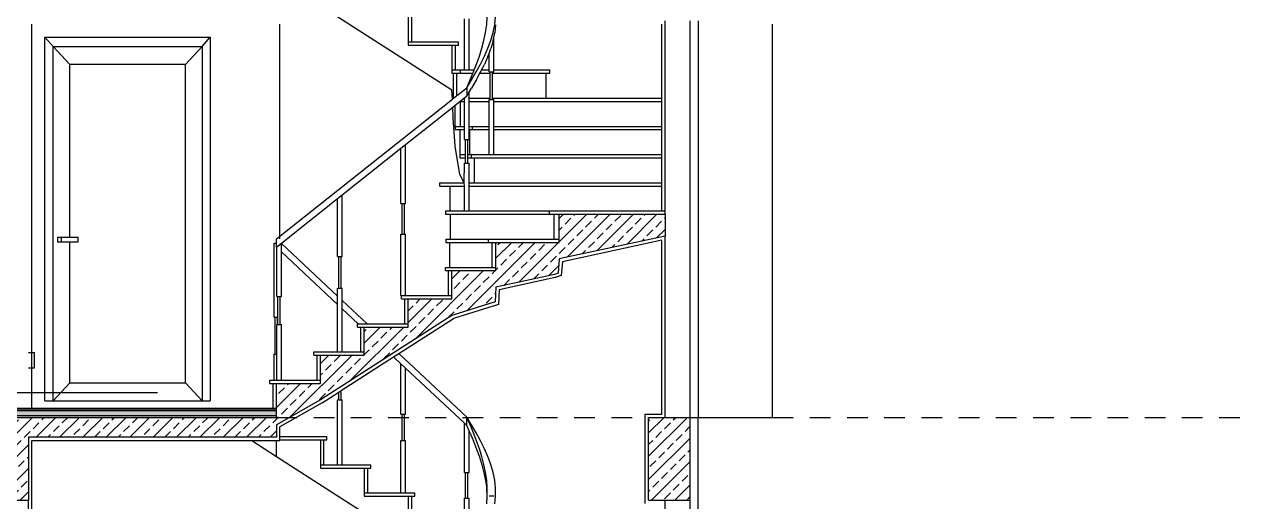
# Model space of a CAD drawing. Header units: metres. Extents: x -220 to 294, y -29 to 18.
# Drawn here: x 30.19 to 37.55, y -2.51 to 0.38 of the extents above; entities that cross this region are included whole.
import ezdxf

# ---------------------------------------------------------------- set-up
doc = ezdxf.new("R2010")
doc.units = ezdxf.units.M
doc.header["$MEASUREMENT"] = 0
doc.linetypes.add('DASHED4', pattern=[0.1875, 0.125, -0.0625])
for name, color, linetype in [('Cizgi', 7, 'Continuous'), ('Standart', 7, 'Continuous'), ('Tarama', 7, 'Continuous')]:
    doc.layers.add(name, color=color, linetype=linetype)

msp = doc.modelspace()

# ---------------------------------------------------------------- hatches: boundary and pattern name
at = {"layer": 'Tarama', "linetype": 'Continuous', "lineweight": -3}
h = msp.add_hatch(dxfattribs=at)
h.set_pattern_fill('ANSI33', color=58, scale=0.4, style=0)
h.paths.add_polyline_path([(34.0686, -0.9027), (33.4281, -1.0415), (33.4218, -1.1275), (33.3989, -1.1351), (33.0452, -1.2121), (33.0415, -1.3012), (32.7797, -1.3826), (31.9839, -1.8944), (31.7186, -2.045), (31.7186, -1.7944), (31.9839, -1.7944), (31.9839, -1.6238), (32.2492, -1.6238), (32.2492, -1.4532), (32.5144, -1.4532), (32.5144, -1.2826), (32.7797, -1.2826), (32.7797, -1.1121), (33.0452, -1.1121), (33.0452, -0.9415), (33.4281, -0.9415), (33.4281, -0.7709), (34.0686, -0.7709)])
h = msp.add_hatch(dxfattribs=at)
h.set_pattern_fill('NET', color=163, style=0)
h.paths.add_polyline_path([(31.7186, -1.95), (25.6686, -1.95), (25.6686, -1.945), (31.7186, -1.945)])
h = msp.add_hatch(dxfattribs=at)
h.set_pattern_fill('DOTS', color=58, scale=0.8, style=0)
h.paths.add_polyline_path([(31.7186, -1.96), (25.6686, -1.96), (25.6686, -1.95), (31.7186, -1.95)])
h = msp.add_hatch(dxfattribs=at)
h.set_pattern_fill('SACNCR', color=58, scale=0.5, style=0)
h.paths.add_polyline_path([(31.7186, -1.99), (25.6686, -1.99), (25.6686, -1.96), (31.7186, -1.96)])
h = msp.add_hatch(dxfattribs=at)
h.set_pattern_fill('DOTS', color=58, scale=0.8, style=0)
h.paths.add_polyline_path([(31.7186, -2), (25.6686, -2), (25.6686, -1.99), (31.7186, -1.99)])
h = msp.add_hatch(dxfattribs=at)
h.set_pattern_fill('ANSI33', color=58, scale=0.4, style=0)
h.paths.add_polyline_path([(30.2186, -2.5), (29.9686, -2.5), (29.9686, -2), (30.2186, -2)])
h = msp.add_hatch(dxfattribs=at)
h.set_pattern_fill('ANSI33', color=58, scale=0.4, style=0)
h.paths.add_polyline_path([(31.7186, -2.12), (30.2186, -2.12), (30.2186, -2), (31.7186, -2)])
h = msp.add_hatch(dxfattribs=at)
h.set_pattern_fill('ANSI33', color=58, scale=0.4, style=0)
h.paths.add_polyline_path([(34.2186, -2.5), (33.9686, -2.5), (33.9686, -2), (34.2186, -2)])

# ---------------------------------------------------------------- linework, layer by layer
at = {"layer": 'Cizgi', "color": 98, "linetype": 'Continuous', "lineweight": -3}
for points in [[(31.7186, 0.6644), (32.7797, -0.0179)], [(32.5144, 0.4232), (32.5144, 0.2726)], [(32.5344, 0.4232), (32.5344, 0.2726)], [(32.8545, 0.1021), (32.8545, 0.4119)], [(32.8828, 0.1021), (32.8828, 0.4119)], [(32.9831, 0.3289), (32.9898, 0.3766)], [(32.9898, 0.3766), (32.9932, 0.4244)], [(33.0289, 0.3289), (33.0383, 0.3766)], [(33.0383, 0.3766), (33.043, 0.4244)], [(33.043, 0.3744), (33.0383, 0.3266)], [(30.3186, 0.3), (31.3186, 0.3)], [(30.3686, 0.245), (30.3186, 0.3)], [(30.3186, -1.9), (30.3186, 0.3)], [(31.2686, 0.245), (31.3186, 0.3)], [(31.3186, 0.3), (31.3186, -1.9)], [(32.9733, 0.2812), (32.9831, 0.3289)], [(33.0151, 0.2812), (33.0289, 0.3289)], [(33.0289, 0.2789), (33.0328, 0.2987)], [(33.0328, 0.2987), (33.0383, 0.3266)], [(33.0328, 0.1021), (33.0328, 0.2987)], [(30.3686, 0.245), (31.2686, 0.245)], [(30.3686, -1.9), (30.3686, 0.245)], [(30.4686, 0.135), (30.3686, 0.245)], [(31.1686, 0.135), (31.2686, 0.245)], [(31.2686, 0.245), (31.2686, -1.9)], [(32.5144, 0.2726), (32.5144, 0.2526)], [(32.5144, 0.2726), (32.5344, 0.2726)], [(32.5144, 0.2526), (32.7797, 0.2526)], [(32.5344, 0.2726), (32.8197, 0.2726)], [(32.7797, 0.2526), (32.7797, 0.1021)], [(32.7797, 0.2526), (32.7997, 0.2526)], [(32.7997, 0.2526), (32.7997, 0.1021)], [(32.7997, 0.2526), (32.8197, 0.2526)], [(32.8197, 0.2526), (32.8197, 0.2726)], [(32.9454, 0.1857), (32.9606, 0.2334)], [(32.9606, 0.2334), (32.9733, 0.2812)], [(32.9761, 0.1857), (32.9974, 0.2334)], [(32.9974, 0.2334), (33.0151, 0.2812)], [(33.0045, 0.2025), (33.0151, 0.2312)], [(33.0289, 0.2789), (33.0151, 0.2312)], [(32.9281, 0.138), (32.9454, 0.1857)], [(32.9519, 0.138), (32.9761, 0.1857)], [(32.9974, 0.1834), (32.9761, 0.1357)], [(32.9974, 0.1834), (33.0045, 0.2025)], [(33.0045, 0.1021), (33.0045, 0.2025)], [(31.1686, 0.135), (30.4686, 0.135)], [(30.4686, -0.91), (30.4686, 0.135)], [(31.1686, -1.79), (31.1686, 0.135)], [(32.7797, 0.1021), (32.7797, 0.0821)], [(32.7797, 0.1021), (32.7997, 0.1021)], [(32.7797, 0.0821), (32.7868, 0.0821)], [(32.7868, 0.0821), (32.7868, -0.0685)], [(32.7868, 0.0821), (32.8087, 0.0821)], [(32.7997, 0.1021), (32.8306, 0.1021)], [(32.8087, -0.0529), (32.8087, 0.0821)], [(32.8087, 0.0821), (32.8306, 0.0821)], [(32.8306, 0.0821), (32.8306, 0.1021)], [(32.8306, 0.1021), (32.8545, 0.1021)], [(32.8306, 0.0821), (32.9058, 0.0821)], [(32.8545, 0.1021), (32.8828, 0.1021)], [(32.8828, 0.1021), (32.9139, 0.1021)], [(32.8892, 0.0425), (32.9058, 0.0821)], [(32.8974, 0.0425), (32.9255, 0.0902)], [(32.9058, 0.0821), (32.9092, 0.0902)], [(32.9092, 0.0902), (32.9139, 0.1021)], [(32.9139, 0.1021), (32.9281, 0.138)], [(32.9255, 0.0902), (32.9519, 0.138)], [(32.9255, 0.0402), (32.9487, 0.0821)], [(32.9487, 0.0821), (32.9519, 0.088)], [(32.9487, 0.0821), (33.0116, 0.0821)], [(32.9519, 0.088), (32.9591, 0.1021)], [(32.9591, 0.1021), (32.9761, 0.1357)], [(32.9591, 0.1021), (33.0045, 0.1021)], [(33.0045, 0.0901), (33.0045, 0.1021)], [(33.0045, 0.0901), (33.0116, 0.0901)], [(33.0116, 0.0821), (33.0116, 0.0901)], [(33.0116, 0.0901), (33.0257, 0.0901)], [(33.0116, -0.0685), (33.0116, 0.0821)], [(33.0257, 0.0821), (33.0257, 0.0901)], [(33.0257, 0.0901), (33.0328, 0.0901)], [(33.0257, 0.0821), (33.3498, 0.0821)], [(33.0257, -0.0685), (33.0257, 0.0821)], [(33.0328, 0.1021), (33.3718, 0.1021)], [(33.0328, 0.0901), (33.0328, 0.1021)], [(33.3498, -0.0685), (33.3498, 0.0821)], [(33.3498, 0.0821), (33.3718, 0.0821)], [(33.3718, 0.0821), (33.3718, 0.1021)], [(32.8686, -0.0052), (32.8892, 0.0425)], [(32.8686, -0.0052), (32.8974, 0.0425)], [(32.9255, 0.0402), (32.8974, -0.0075)], [(32.782, -0.0741), (32.7797, -0.0179)], [(32.782, -0.0741), (32.7868, -0.0704)], [(32.7868, -0.0704), (32.7868, -0.0685)], [(32.7868, -0.0685), (32.7891, -0.0685)], [(32.7868, -0.0704), (32.7891, -0.0685)], [(32.7891, -0.0685), (32.8087, -0.0529)], [(32.8087, -0.0529), (32.8686, -0.0052)], [(32.8268, -0.0885), (32.8519, -0.0685)], [(32.8519, -0.0685), (32.8545, -0.0665)], [(32.8519, -0.0685), (32.8545, -0.0685)], [(32.8545, -0.0665), (32.8686, -0.0552)], [(32.8545, -0.0685), (32.8545, -0.0665)], [(32.8545, -0.0885), (32.8545, -0.0685)], [(32.8686, -0.0052), (32.8686, -0.0552)], [(32.8686, -0.0552), (32.8828, -0.0318)], [(32.8828, -0.0318), (32.8974, -0.0075)], [(32.8828, -0.0685), (32.8828, -0.0318)], [(32.8828, -0.0685), (33.0116, -0.0685)], [(32.8828, -0.0885), (32.8828, -0.0685)], [(33.0116, -0.0765), (33.0116, -0.0685)], [(33.0257, -0.0685), (33.3498, -0.0685)], [(33.0257, -0.0765), (33.0257, -0.0685)], [(33.3498, -0.0685), (34.0486, -0.0685)], [(31.7186, -0.92), (32.782, -0.0741)], [(32.4995, -0.3489), (32.784, -0.1225)], [(32.784, -0.1225), (32.7992, -0.1105)], [(32.7868, -0.1885), (32.784, -0.1225)], [(32.7992, -0.1105), (32.8268, -0.0885)], [(32.7992, -0.2391), (32.7992, -0.1105)], [(32.8268, -0.0885), (32.8289, -0.0885)], [(32.8289, -0.0885), (32.8289, -0.2391)], [(32.8289, -0.0885), (32.8545, -0.0885)], [(32.8545, -0.2391), (32.8545, -0.0885)], [(32.8828, -0.0885), (33.0045, -0.0885)], [(32.8828, -0.2391), (32.8828, -0.0885)], [(33.0045, -0.0765), (33.0116, -0.0765)], [(33.0045, -0.0885), (33.0045, -0.0765)], [(33.0045, -0.2391), (33.0045, -0.0885)], [(33.0116, -0.0765), (33.0257, -0.0765)], [(33.0257, -0.0765), (33.0328, -0.0765)], [(33.0328, -0.0885), (33.0328, -0.0765)], [(33.0328, -0.0885), (34.0486, -0.0885)], [(33.0328, -0.2391), (33.0328, -0.0885)], [(32.7992, -0.3591), (32.7868, -0.1885)], [(32.7992, -0.2391), (32.7992, -0.2591)], [(32.7992, -0.2391), (32.8289, -0.2391)], [(32.7992, -0.2591), (32.8272, -0.2591)], [(32.8272, -0.2591), (32.8272, -0.4097)], [(32.8272, -0.2591), (32.8545, -0.2591)], [(32.8289, -0.2391), (32.8545, -0.2391)], [(32.8545, -0.2591), (32.8545, -0.2391)], [(32.8545, -0.3185), (32.8545, -0.2591)], [(32.8828, -0.2391), (32.9045, -0.2391)], [(32.8828, -0.2591), (32.8828, -0.2391)], [(32.8828, -0.2591), (32.8872, -0.2591)], [(32.8828, -0.3185), (32.8828, -0.2591)], [(32.8872, -0.4097), (32.8872, -0.2591)], [(32.8872, -0.2591), (32.9045, -0.2591)], [(32.9045, -0.2591), (32.9045, -0.2391)], [(32.9045, -0.2391), (33.0045, -0.2391)], [(32.9045, -0.2591), (33.0045, -0.2591)], [(33.0045, -0.2591), (33.0045, -0.2391)], [(33.0045, -0.4097), (33.0045, -0.2591)], [(33.0328, -0.2391), (34.0486, -0.2391)], [(33.0328, -0.2591), (33.0328, -0.2391)], [(33.0328, -0.2591), (34.0486, -0.2591)], [(33.0328, -0.4097), (33.0328, -0.2591)], [(32.4712, -0.3714), (32.4995, -0.3489)], [(32.4995, -0.7062), (32.4995, -0.3489)], [(32.8272, -0.5297), (32.7992, -0.3591)], [(32.8545, -0.3185), (32.8616, -0.3185)], [(32.8616, -0.4097), (32.8616, -0.3185)], [(32.8616, -0.3185), (32.8757, -0.3185)], [(32.8757, -0.4097), (32.8757, -0.3185)], [(32.8757, -0.3185), (32.8828, -0.3185)], [(32.1161, -0.6538), (32.4712, -0.3714)], [(32.4712, -0.7062), (32.4712, -0.3714)], [(32.8272, -0.4097), (32.8272, -0.4297)], [(32.8272, -0.4097), (32.8616, -0.4097)], [(32.8272, -0.4297), (32.8616, -0.4297)], [(32.8616, -0.4297), (32.8616, -0.4097)], [(32.8616, -0.4626), (32.8616, -0.4297)], [(32.8757, -0.4097), (32.8872, -0.4097)], [(32.8757, -0.4297), (32.8757, -0.4097)], [(32.8757, -0.4297), (32.8986, -0.4297)], [(32.8757, -0.4626), (32.8757, -0.4297)], [(32.8872, -0.4097), (32.8986, -0.4097)], [(32.8986, -0.4297), (32.8986, -0.4097)], [(32.8986, -0.4097), (33.0045, -0.4097)], [(32.8986, -0.4297), (32.9145, -0.4297)], [(32.9145, -0.4297), (32.9145, -0.5803)], [(32.9145, -0.4297), (34.0486, -0.4297)], [(33.0045, -0.4097), (33.0328, -0.4097)], [(33.0328, -0.4097), (34.0486, -0.4097)], [(32.8543, -0.5803), (32.8545, -0.4626)], [(32.8545, -0.4626), (32.8616, -0.4626)], [(32.8616, -0.4626), (32.8757, -0.4626)], [(32.8757, -0.4626), (32.8828, -0.4626)], [(32.8828, -0.5803), (32.8828, -0.4626)], [(32.7072, -0.6003), (32.7072, -0.5803)], [(32.7072, -0.5803), (32.8543, -0.5803)], [(32.8543, -0.5803), (32.8272, -0.5297)], [(32.8545, -0.6003), (32.8543, -0.5803)], [(32.8828, -0.5803), (32.9145, -0.5803)], [(32.8828, -0.6003), (32.8828, -0.5803)], [(32.9145, -0.5803), (34.0486, -0.5803)], [(32.0878, -0.6763), (32.1161, -0.6538)], [(32.1161, -1.0256), (32.1161, -0.6538)], [(32.7072, -0.6003), (32.7672, -0.6003)], [(32.7672, -0.6003), (32.7672, -0.7509)], [(32.7672, -0.6003), (32.8545, -0.6003)], [(32.8545, -0.7509), (32.8545, -0.6003)], [(32.8828, -0.6003), (34.0486, -0.6003)], [(32.8828, -0.7509), (32.8828, -0.6003)], [(31.7484, -0.9463), (32.0878, -0.6763)], [(32.0878, -1.0256), (32.0878, -0.6763)], [(32.4712, -0.7062), (32.4782, -0.7062)], [(32.4782, -0.8917), (32.4782, -0.7062)], [(32.4782, -0.7062), (32.4924, -0.7062)], [(32.4924, -0.8917), (32.4924, -0.7062)], [(32.4924, -0.7062), (32.4995, -0.7062)], [(32.7398, -0.7509), (32.7398, -0.7709)], [(32.7398, -0.7509), (32.7672, -0.7509)], [(32.7398, -0.7709), (32.7695, -0.7709)], [(32.7672, -0.7509), (32.8545, -0.7509)], [(32.7695, -0.7709), (32.7695, -0.9215)], [(32.7695, -0.7709), (33.3687, -0.7709)], [(32.8545, -0.7509), (32.8828, -0.7509)], [(32.8828, -0.7509), (33.3687, -0.7509)], [(30.3936, -0.91), (30.4186, -0.91)], [(30.3936, -0.91), (30.3936, -0.9375)], [(30.3936, -0.9375), (30.4186, -0.9375)], [(30.4186, -0.9375), (30.4186, -0.91)], [(30.4186, -0.91), (30.4686, -0.91)], [(30.4186, -0.9375), (30.4686, -0.9375)], [(30.4686, -0.91), (30.5186, -0.91)], [(30.4686, -1.79), (30.4686, -0.9375)], [(30.4686, -0.9375), (30.5186, -0.9375)], [(30.5186, -0.9375), (30.5186, -0.91)], [(31.7045, -1.393), (31.7045, -0.945)], [(31.7045, -0.945), (31.7186, -0.945)], [(31.7186, -0.945), (31.7186, -0.92)], [(31.7186, -0.97), (31.7186, -0.945)], [(31.7202, -0.9688), (31.7484, -0.9463)], [(31.7484, -0.9479), (31.7484, -0.9463)], [(31.7484, -0.9479), (32.0878, -1.2662)], [(31.7484, -0.9979), (31.7484, -0.9479)], [(32.4712, -1.2626), (32.4712, -0.8917)], [(32.4712, -0.8917), (32.4782, -0.8917)], [(32.4782, -0.8917), (32.4924, -0.8917)], [(32.4924, -0.8917), (32.4995, -0.8917)], [(32.4995, -1.2626), (32.4995, -0.8917)], [(32.7429, -0.9215), (32.7429, -0.9415)], [(32.7429, -0.9215), (32.7695, -0.9215)], [(32.7429, -0.9415), (32.7648, -0.9415)], [(32.7648, -0.9415), (32.7648, -1.0921)], [(32.7648, -0.9415), (33.0013, -0.9415)], [(32.7695, -0.9215), (33.0013, -0.9215)], [(31.7186, -0.97), (31.7202, -0.9688)], [(31.7186, -0.97), (31.7202, -0.9714)], [(31.7202, -0.9714), (31.7202, -0.9688)], [(31.7202, -1.2693), (31.7202, -0.9714)], [(31.7484, -1.2693), (31.7484, -0.9979)], [(31.7484, -0.9979), (32.0878, -1.3162)], [(32.0878, -1.0256), (32.0949, -1.0256)], [(32.0949, -1.2183), (32.0949, -1.0256)], [(32.0949, -1.0256), (32.109, -1.0256)], [(32.109, -1.2183), (32.109, -1.0256)], [(32.109, -1.0256), (32.1161, -1.0256)], [(32.0878, -1.2183), (32.0949, -1.2183)], [(32.0878, -1.2662), (32.0878, -1.2183)], [(32.0949, -1.2183), (32.109, -1.2183)], [(32.109, -1.2183), (32.1161, -1.2183)], [(32.1161, -1.2927), (32.1161, -1.2183)], [(31.7202, -1.2693), (31.7272, -1.2693)], [(31.7272, -1.393), (31.7272, -1.2693)], [(31.7272, -1.2693), (31.7414, -1.2693)], [(31.7414, -1.4377), (31.7414, -1.2693)], [(31.7414, -1.2693), (31.7484, -1.2693)], [(32.0878, -1.3162), (32.0878, -1.2662)], [(32.0878, -1.6038), (32.0878, -1.3162)], [(32.1161, -1.2927), (32.266, -1.4332)], [(32.1161, -1.3427), (32.1161, -1.2927)], [(32.4712, -1.2626), (32.4744, -1.2626)], [(31.7045, -1.393), (31.7116, -1.393)], [(31.7116, -1.617), (31.7116, -1.393)], [(31.7116, -1.393), (31.7257, -1.393)], [(31.7257, -1.4377), (31.7257, -1.393)], [(31.7257, -1.393), (31.7272, -1.393)], [(31.7272, -1.4377), (31.7272, -1.393)], [(32.1161, -1.6038), (32.1161, -1.3427)], [(32.1161, -1.3427), (32.2127, -1.4332)], [(31.7202, -1.4377), (31.7257, -1.4377)], [(31.7202, -1.617), (31.7202, -1.4377)], [(31.7257, -1.4377), (31.7272, -1.4377)], [(31.7272, -1.4377), (31.7414, -1.4377)], [(31.7414, -1.4377), (31.7484, -1.4377)], [(31.7484, -1.7744), (31.7484, -1.4377)], [(30.2186, -1.6071), (30.2561, -1.6071)], [(30.2561, -1.7), (30.2561, -1.6071)], [(31.7045, -1.7744), (31.7045, -1.617)], [(31.7045, -1.617), (31.7116, -1.617)], [(31.7116, -1.617), (31.7202, -1.617)], [(31.7202, -1.7744), (31.7202, -1.617)], [(32.4581, -1.6133), (32.8686, -1.9983)], [(32.4264, -1.6336), (32.4712, -1.6756)], [(32.4712, -1.981), (32.4712, -1.6756)], [(32.4712, -1.6756), (32.4995, -1.7021)], [(30.2186, -1.7), (30.2561, -1.7)], [(32.4995, -1.981), (32.4995, -1.7021)], [(32.4995, -1.7021), (32.8545, -2.035)], [(30.3686, -1.9), (30.4686, -1.79)], [(30.4686, -1.79), (31.1686, -1.79)], [(31.1686, -1.79), (31.2686, -1.9)], [(32.109, -1.8935), (32.109, -1.8377)], [(30.3186, -1.9), (30.3686, -1.9)], [(30.3686, -1.9), (31.2686, -1.9)], [(31.2686, -1.9), (31.3186, -1.9)], [(32.0878, -2.2862), (32.0878, -1.8935)], [(32.0878, -1.8935), (32.0949, -1.8935)], [(32.0949, -1.8935), (32.0949, -1.8468)], [(32.0949, -1.8935), (32.109, -1.8935)], [(32.109, -1.8935), (32.1161, -1.8935)], [(32.1161, -2.2862), (32.1161, -1.8935)], [(32.4712, -1.981), (32.4782, -1.981)], [(32.4782, -2.1396), (32.4782, -1.981)], [(32.4782, -1.981), (32.4924, -1.981)], [(32.4924, -2.1396), (32.4924, -1.981)], [(32.4924, -1.981), (32.4995, -1.981)], [(32.8545, -2.3331), (32.8545, -2.035)], [(32.8545, -2.035), (32.8686, -2.0483)], [(32.8828, -2.0217), (32.8686, -1.9983)], [(32.8686, -2.0483), (32.8686, -1.9983)], [(32.8794, -2.0233), (32.8686, -1.9983)], [(32.8828, -2.0811), (32.8686, -2.0483)], [(32.8794, -2.0233), (32.8828, -2.0233)], [(32.8828, -2.0311), (32.8794, -2.0233)], [(32.8828, -2.0233), (32.8828, -2.0217)], [(32.8828, -2.0311), (32.8828, -2.0233)], [(32.8974, -2.046), (32.8828, -2.0233)], [(32.8892, -2.046), (32.8828, -2.0311)], [(32.9092, -2.0937), (32.8892, -2.046)], [(32.9255, -2.0937), (32.8974, -2.046)], [(31.7386, -2.1156), (32.0239, -2.1156)], [(32.0239, -2.1356), (32.0239, -2.1156)], [(32.8828, -2.3331), (32.8828, -2.0811)], [(32.8892, -2.096), (32.8828, -2.0811)], [(32.8892, -2.096), (32.9092, -2.1437)], [(32.9281, -2.1415), (32.9092, -2.0937)], [(32.9519, -2.1415), (32.9255, -2.0937)], [(31.57, -2.14), (31.7186, -2.2356)], [(31.7186, -2.2356), (31.7186, -2.14)], [(31.7386, -2.1356), (31.9839, -2.1356)], [(31.9839, -2.1356), (31.9839, -2.2862)], [(31.9839, -2.1356), (32.0039, -2.1356)], [(32.0039, -2.1356), (32.0039, -2.2862)], [(32.0039, -2.1356), (32.0239, -2.1356)], [(32.4712, -2.4568), (32.4712, -2.1396)], [(32.4712, -2.1396), (32.4782, -2.1396)], [(32.4782, -2.1396), (32.4924, -2.1396)], [(32.4924, -2.1396), (32.4995, -2.1396)], [(32.4995, -2.4568), (32.4995, -2.1396)], [(32.9092, -2.1437), (32.9281, -2.1915)], [(32.9454, -2.1892), (32.9281, -2.1415)], [(32.9281, -2.1915), (32.9454, -2.2392)], [(32.9606, -2.2369), (32.9454, -2.1892)], [(32.9761, -2.1892), (32.9519, -2.1415)], [(32.9974, -2.2369), (32.9761, -2.1892)], [(31.7186, -2.2356), (32.7797, -2.9179)], [(32.9454, -2.2392), (32.9606, -2.2869)], [(32.9733, -2.2847), (32.9606, -2.2369)], [(33.0151, -2.2847), (32.9974, -2.2369)], [(31.9839, -2.2862), (31.9839, -2.3062)], [(31.9839, -2.2862), (32.0039, -2.2862)], [(31.9839, -2.3062), (32.2492, -2.3062)], [(32.0039, -2.2862), (32.0878, -2.2862)], [(32.0878, -2.2862), (32.1161, -2.2862)], [(32.1161, -2.2862), (32.2892, -2.2862)], [(32.2492, -2.3062), (32.2492, -2.4568)], [(32.2492, -2.3062), (32.2692, -2.3062)], [(32.2692, -2.3062), (32.2692, -2.4568)], [(32.2692, -2.3062), (32.2892, -2.3062)], [(32.2892, -2.3062), (32.2892, -2.2862)], [(32.8545, -2.3331), (32.8616, -2.3331)], [(32.8616, -2.4881), (32.8616, -2.3331)], [(32.8616, -2.3331), (32.8757, -2.3331)], [(32.8757, -2.4881), (32.8757, -2.3331)], [(32.8757, -2.3331), (32.8828, -2.3331)], [(32.9606, -2.2869), (32.9733, -2.3347)], [(32.9831, -2.3324), (32.9733, -2.2847)], [(32.9733, -2.3347), (32.9831, -2.3824)], [(32.9898, -2.3801), (32.9831, -2.3324)], [(33.0289, -2.3324), (33.0151, -2.2847)], [(33.0383, -2.3801), (33.0289, -2.3324)], [(32.9831, -2.3824), (32.9898, -2.4301)], [(32.9932, -2.4279), (32.9898, -2.3801)], [(33.043, -2.4279), (33.0383, -2.3801)], [(32.2492, -2.4568), (32.2492, -2.4768)], [(32.2492, -2.4568), (32.2692, -2.4568)], [(32.2492, -2.4768), (32.5144, -2.4768)], [(32.2692, -2.4568), (32.4712, -2.4568)], [(32.4712, -2.4568), (32.4995, -2.4568)], [(32.4995, -2.4568), (32.5544, -2.4568)], [(32.5144, -2.4768), (32.5144, -2.6274)], [(32.5144, -2.4768), (32.5344, -2.4768)], [(32.5344, -2.4768), (32.5344, -2.6274)], [(32.5344, -2.4768), (32.5544, -2.4768)], [(32.5544, -2.4768), (32.5544, -2.4568)], [(32.8545, -2.7979), (32.8545, -2.4881)], [(32.8545, -2.4881), (32.8616, -2.4881)], [(32.8616, -2.4881), (32.8757, -2.4881)], [(32.8757, -2.4881), (32.8828, -2.4881)], [(32.8828, -2.7979), (32.8828, -2.4881)], [(32.9932, -2.4756), (32.9898, -2.4301)], [(32.9898, -2.5234), (32.9932, -2.4756)], [(32.9932, -2.4756), (32.9932, -2.4279)], [(33.0328, -2.4768), (33.0045, -2.4768)], [(33.0383, -2.5234), (33.043, -2.4756)], [(33.043, -2.4756), (33.043, -2.4279)]]:
    msp.add_lwpolyline(points, dxfattribs=at)
at = {"layer": 'Cizgi', "color": 118, "linetype": 'Continuous', "lineweight": -3}
for points in [[(30.2386, -1.945), (30.2386, 0.38)], [(31.7386, -0.92), (31.7386, 0.38)], [(34.7186, -2), (34.7186, 0.38)], [(34.2686, -2), (34.7186, -2)]]:
    msp.add_lwpolyline(points, dxfattribs=at)
at = {"layer": 'Cizgi', "color": 241, "linetype": 'Continuous', "lineweight": -3}
for points in [[(34.0486, -0.0685), (34.0486, 0.38)], [(34.2686, 0.4), (34.2686, -2)], [(34.0486, -0.0885), (34.0486, -0.0685)], [(34.0486, -0.2391), (34.0486, -0.0885)], [(34.0486, -0.2591), (34.0486, -0.2391)], [(34.0486, -0.4097), (34.0486, -0.2591)], [(34.0486, -0.4297), (34.0486, -0.4097)], [(34.0486, -0.5803), (34.0486, -0.4297)], [(34.0486, -0.6003), (34.0486, -0.5803)], [(34.0486, -0.7509), (34.0486, -0.6003)], [(34.0486, -0.9275), (33.447, -1.0579)], [(34.0486, -1.98), (34.0486, -0.9275)], [(33.447, -1.0579), (33.4408, -1.1424)], [(33.4042, -1.1544), (33.0645, -1.2283)], [(33.4408, -1.1424), (33.4042, -1.1544)], [(33.0645, -1.2283), (33.0609, -1.3161)], [(33.0609, -1.3161), (32.7883, -1.4009)], [(32.4581, -1.6133), (32.7883, -1.4009)], [(32.4264, -1.6336), (32.4581, -1.6133)], [(32.109, -1.8377), (32.4264, -1.6336)], [(32.0949, -1.8468), (32.109, -1.8377)], [(31.9943, -1.9115), (31.7386, -2.0566)], [(31.9943, -1.9115), (32.0949, -1.8468)], [(33.9486, -2.52), (33.9486, -1.98)], [(33.9486, -1.98), (34.0486, -1.98)], [(31.7386, -2.1156), (31.7386, -2.0566)], [(34.2686, -3.5236), (34.2686, -2)], [(31.7386, -2.1356), (31.7386, -2.1156)], [(30.2386, -2.14), (31.57, -2.14)], [(30.2386, -4.5071), (30.2386, -2.14)], [(31.57, -2.14), (31.7186, -2.14)], [(31.7186, -2.14), (31.7386, -2.14)], [(31.7386, -2.14), (31.7386, -2.1356)]]:
    msp.add_lwpolyline(points, dxfattribs=at)
at = {"layer": 'Cizgi', "color": 166, "linetype": 'Continuous', "lineweight": -3}
for points in [[(34.0686, -0.7709), (34.0686, 0.4)], [(34.2186, 0.4), (34.2186, -2)], [(34.0686, -2), (34.0686, -0.9027)], [(30.2186, -4.845), (30.2186, -2.5)], [(34.0686, -3.6709), (34.0686, -2.5)], [(34.2186, -2.5), (34.2186, -4.9)]]:
    msp.add_lwpolyline(points, dxfattribs=at)
at = {"layer": 'Cizgi', "color": 59, "linetype": 'Continuous', "lineweight": -3}
for points in [[(33.3687, -0.7709), (33.3687, -0.7509)], [(33.3687, -0.7509), (34.0486, -0.7509)], [(33.3687, -0.7709), (33.3984, -0.7709)], [(33.3984, -0.9215), (33.3984, -0.7709)], [(33.3984, -0.7709), (33.4281, -0.7709)], [(34.0486, -0.7509), (34.0666, -0.7509)], [(34.0666, -0.7509), (34.0666, -0.7709)], [(33.0013, -0.9415), (33.0013, -0.9215)], [(33.0013, -0.9215), (33.3984, -0.9215)], [(33.0013, -0.9415), (33.0232, -0.9415)], [(33.0232, -1.0921), (33.0232, -0.9415)], [(33.0232, -0.9415), (33.0452, -0.9415)], [(33.3984, -0.9215), (33.4281, -0.9215)], [(32.7397, -1.1121), (32.7397, -1.0921)], [(32.7397, -1.0921), (32.7648, -1.0921)], [(32.7648, -1.0921), (33.0232, -1.0921)], [(33.0232, -1.0921), (33.0452, -1.0921)], [(32.7397, -1.1121), (32.7597, -1.1121)], [(32.7597, -1.2626), (32.7597, -1.1121)], [(32.7597, -1.1121), (32.7797, -1.1121)], [(32.4744, -1.2826), (32.4744, -1.2626)], [(32.4744, -1.2626), (32.4995, -1.2626)], [(32.4744, -1.2826), (32.4944, -1.2826)], [(32.4944, -1.4332), (32.4944, -1.2826)], [(32.4944, -1.2826), (32.5144, -1.2826)], [(32.4995, -1.2626), (32.7597, -1.2626)], [(32.7597, -1.2626), (32.7797, -1.2626)], [(32.2092, -1.4532), (32.2092, -1.4332)], [(32.2092, -1.4332), (32.2127, -1.4332)], [(32.2092, -1.4532), (32.2292, -1.4532)], [(32.2127, -1.4332), (32.266, -1.4332)], [(32.2292, -1.6038), (32.2292, -1.4532)], [(32.2292, -1.4532), (32.2492, -1.4532)], [(32.266, -1.4332), (32.4944, -1.4332)], [(32.4944, -1.4332), (32.5144, -1.4332)], [(31.9439, -1.6238), (31.9439, -1.6038)], [(31.9439, -1.6038), (32.0878, -1.6038)], [(32.0878, -1.6038), (32.1161, -1.6038)], [(32.1161, -1.6038), (32.2292, -1.6038)], [(32.2292, -1.6038), (32.2492, -1.6038)], [(31.9439, -1.6238), (31.9639, -1.6238)], [(31.9639, -1.7744), (31.9639, -1.6238)], [(31.9639, -1.6238), (31.9839, -1.6238)], [(31.6786, -1.7944), (31.6786, -1.7744)], [(31.6786, -1.7744), (31.7045, -1.7744)], [(31.6786, -1.7944), (31.6986, -1.7944)], [(31.6986, -1.945), (31.6986, -1.7944)], [(31.6986, -1.7944), (31.7186, -1.7944)], [(31.7045, -1.7744), (31.7202, -1.7744)], [(31.7202, -1.7744), (31.7484, -1.7744)], [(31.7484, -1.7744), (31.9639, -1.7744)], [(31.9639, -1.7744), (31.9839, -1.7744)], [(29.5186, -1.945), (31.6986, -1.945)], [(31.6986, -1.945), (31.7186, -1.945)]]:
    msp.add_lwpolyline(points, dxfattribs=at)
at = {"layer": 'Cizgi', "color": 7, "linetype": 'Continuous', "lineweight": -3}
for points in [[(33.4281, -0.7709), (34.0666, -0.7709)], [(33.4281, -0.9215), (33.4281, -0.7709)], [(34.0666, -0.7709), (34.0686, -0.7709)], [(34.0686, -0.7709), (34.0686, -0.9027)], [(33.0452, -0.9415), (33.4281, -0.9415)], [(33.0452, -1.0921), (33.0452, -0.9415)], [(34.0686, -0.9027), (33.4281, -1.0415)], [(33.4281, -0.9415), (33.4281, -0.9215)], [(33.0452, -1.1121), (33.0452, -1.0921)], [(33.4281, -1.0415), (33.4218, -1.1275)], [(32.7797, -1.1121), (33.0452, -1.1121)], [(32.7797, -1.2626), (32.7797, -1.1121)], [(33.3989, -1.1351), (33.0452, -1.2121)], [(33.4218, -1.1275), (33.3989, -1.1351)], [(33.0452, -1.2121), (33.0415, -1.3012)], [(32.5144, -1.2826), (32.7797, -1.2826)], [(32.5144, -1.4332), (32.5144, -1.2826)], [(32.7797, -1.2826), (32.7797, -1.2626)], [(33.0415, -1.3012), (32.7797, -1.3826)], [(32.7797, -1.3826), (31.9839, -1.8944)], [(32.2492, -1.4532), (32.5144, -1.4532)], [(32.2492, -1.6038), (32.2492, -1.4532)], [(32.5144, -1.4532), (32.5144, -1.4332)], [(32.2492, -1.6238), (32.2492, -1.6038)], [(31.9839, -1.6238), (32.2492, -1.6238)], [(31.9839, -1.7744), (31.9839, -1.6238)], [(31.7186, -1.7944), (31.9839, -1.7944)], [(31.7186, -1.945), (31.7186, -1.7944)], [(31.9839, -1.7944), (31.9839, -1.7744)], [(31.9839, -1.8944), (31.7186, -2.045)], [(31.7186, -2), (31.7186, -1.945)], [(25.6686, -2), (31.7186, -2)], [(31.7186, -2.045), (31.7186, -2.12)], [(33.9686, -2.5), (33.9686, -2)], [(33.9686, -2), (34.0686, -2)], [(34.0686, -2), (34.2186, -2)], [(34.2186, -2), (34.2186, -2.5)], [(30.2186, -2.12), (30.2186, -2.5)], [(31.7186, -2.12), (30.2186, -2.12)], [(30.0686, -2.5), (30.2186, -2.5)], [(33.9686, -2.5), (34.0686, -2.5)], [(34.0686, -2.5), (34.2186, -2.5)]]:
    msp.add_lwpolyline(points, dxfattribs=at)
at = {"layer": 'Cizgi', "color": 38, "linetype": 'Continuous', "lineweight": -3}
for points in [[(31.7186, -1.95), (25.6686, -1.95)], [(31.7186, -1.96), (25.6686, -1.96)], [(31.7186, -1.99), (25.6686, -1.99)]]:
    msp.add_lwpolyline(points, dxfattribs=at)
at = {"layer": 'Cizgi', "color": 73, "linetype": 'DASHED4', "lineweight": -3}
for points in [[(22.2686, -2), (34.7186, -2)], [(34.7186, -2), (40.7186, -2)]]:
    msp.add_lwpolyline(points, dxfattribs=at)
at = {"layer": 'Standart', "color": 216, "linetype": 'Continuous', "lineweight": -3}
msp.add_lwpolyline([(28.6206, -1.85), (30.9989, -1.85)], dxfattribs=at)

doc.saveas('drawing.dxf')
